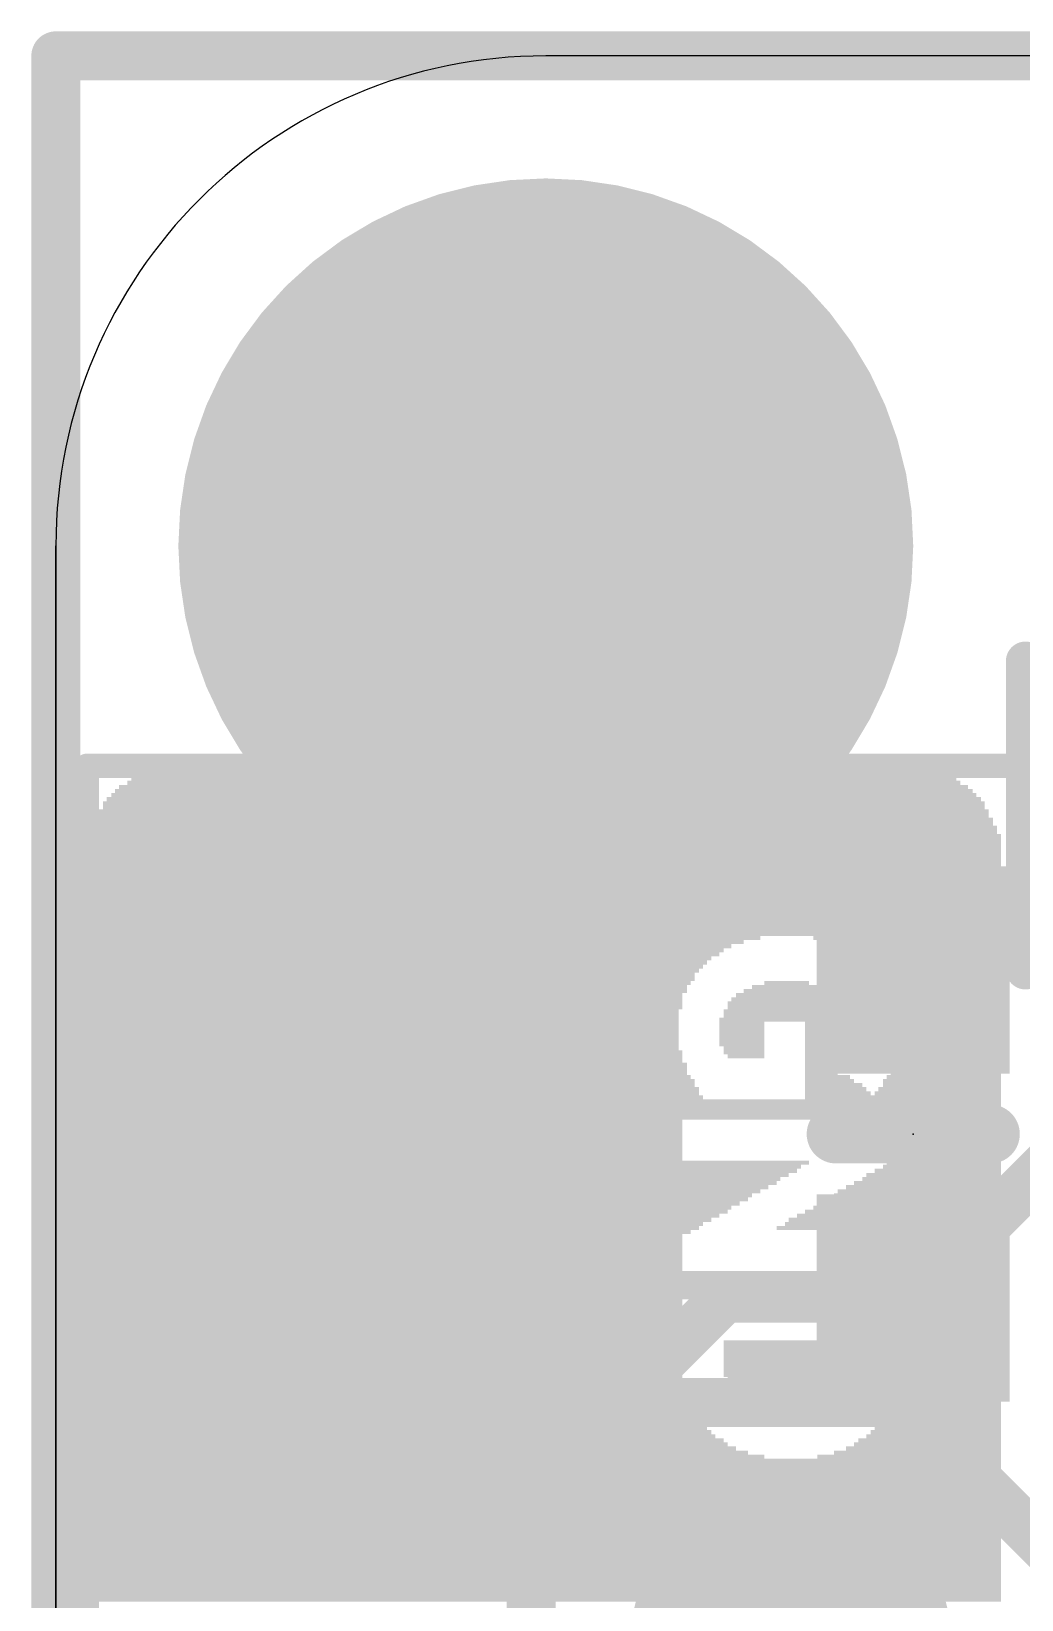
# Model space of a CAD drawing. Extents: x -0.1 to 50.9, y -0.1 to 23.
# Drawn here: x -0.13 to 5.01, y 14.86 to 22.99 of the extents above; entities that cross this region are included whole.
import ezdxf

# ---------------------------------------------------------------- set-up
doc = ezdxf.new("R2010")
doc.units = 0
for name, color, linetype in [('1', 12, 'CONTINUOUS'), ('16', 5, 'CONTINUOUS'), ('17', 110, 'CONTINUOUS'), ('18', 110, 'CONTINUOUS'), ('20', 53, 'CONTINUOUS'), ('200', 40, 'CONTINUOUS'), ('21', 40, 'CONTINUOUS'), ('22', 6, 'CONTINUOUS'), ('24', 53, 'CONTINUOUS')]:
    doc.layers.add(name, color=color, linetype=linetype)

# ---------------------------------------------------------------- blocks, each defined once
blk = doc.blocks.new('RECT')
blk.add_solid([(-0.5, -0.5), (0.5, -0.5), (-0.5, 0.5), (0.5, 0.5)])
blk = doc.blocks.new('ROUNDP')
at = {"const_width": 0.5}
blk.add_lwpolyline([(0, -0.25, 1), (0, 0.25, 1), (0, -0.25)], format="xyb", dxfattribs=at)
blk = doc.blocks.new('ROUNDV')
at = {"const_width": 0.5}
blk.add_lwpolyline([(0, -0.25, 1), (0, 0.25, 1), (0, -0.25)], format="xyb", dxfattribs=at)

msp = doc.modelspace()

# ---------------------------------------------------------------- linework, layer by layer
at = {"layer": '1', "const_width": 0.254}
for points in [[(0, 22.86), (0, 0)], [(50.8, 22.86), (0, 22.86)], [(1.27, 15.88), (4.3765, 15.88)], [(4.3765, 15.88), (5.1435, 15.113)]]:
    msp.add_lwpolyline(points, dxfattribs=at)
at = {"layer": '1', "const_width": 0.127}
for points in [[(0.0635, 22.86, 1), (-0.0635, 22.86)], [(0, 22.9235, 1), (0, 22.7965)], [(1.27, 15.9435, 1), (1.27, 15.8165)], [(4.4214, 15.9249, 1), (4.3316, 15.8351)], [(4.3765, 15.8165, 1), (4.3765, 15.9435)]]:
    msp.add_lwpolyline(points, format="xyb", dxfattribs=at)
at = {"layer": '16', "const_width": 0.254}
for points in [[(0, 22.86), (0, 0)], [(50.8, 22.86), (0, 22.86)], [(4.445, 16.422), (5.527, 17.504)], [(3.468, 16.422), (2.4638, 15.4178)], [(4.445, 16.422), (3.468, 16.422)], [(2.4638, 15.4178), (2.4638, 6.3627)]]:
    msp.add_lwpolyline(points, dxfattribs=at)
at = {"layer": '16', "const_width": 0.127}
for points in [[(0.0635, 22.86, 1), (-0.0635, 22.86)], [(0, 22.9235, 1), (0, 22.7965)], [(3.468, 16.4855, 1), (3.468, 16.3585)], [(3.5129, 16.3771, 1), (3.4231, 16.4669)], [(4.4001, 16.4669, 1), (4.4899, 16.3771)], [(4.445, 16.3585, 1), (4.445, 16.4855)], [(2.5273, 15.4178, 1), (2.4003, 15.4178)], [(2.4189, 15.4627, 1), (2.5087, 15.3729)]]:
    msp.add_lwpolyline(points, format="xyb", dxfattribs=at)
at = {"layer": '20'}
for p, q in [((48.26, 22.86), (2.54, 22.86)), ((0, 2.54), (0, 20.32)), ((0, 20.32), (0, 2.54))]:
    msp.add_line(p, q, dxfattribs=at)
msp.add_arc((2.54, 20.32), 2.54, 90, 180, dxfattribs=at)
msp.add_arc((2.54, 20.32), 2.54, 90, 180, dxfattribs=at)
at = {"layer": '21', "const_width": 0.127}
for points in [[(0.16, 3.68), (0.16, 19.18)], [(0.16, 19.18), (16.66, 19.18)]]:
    msp.add_lwpolyline(points, dxfattribs=at)
at = {"layer": '21', "const_width": 0.0635}
for points in [[(0.1918, 19.18, 1), (0.1283, 19.18)], [(0.16, 19.2117, 1), (0.16, 19.1483)]]:
    msp.add_lwpolyline(points, format="xyb", dxfattribs=at)
at = {"layer": '22'}
for points, const_width in [([(5.027, 18.123), (5.027, 19.723)], 0.2032), ([(4.845, 17.272), (4.045, 17.272)], 0.3048)]:
    msp.add_lwpolyline(points, dxfattribs=dict(at, const_width=const_width))
for points, const_width in [([(5.0778, 19.723, 1), (4.9762, 19.723)], 0.1016), ([(4.9762, 18.123, 1), (5.0778, 18.123)], 0.1016), ([(4.045, 17.3482, 1), (4.045, 17.1958)], 0.1524), ([(4.845, 17.1958, 1), (4.845, 17.3482)], 0.1524)]:
    msp.add_lwpolyline(points, format="xyb", dxfattribs=dict(at, const_width=const_width))
at = {"layer": '24'}
msp.add_point((4.445, 17.272), dxfattribs=at)

# ---------------------------------------------------------------- block references
at = {"layer": '16', "xscale": 1.075, "rotation": 90}
for p in [(4.445, 18.122), (4.445, 16.422)]:
    msp.add_blockref('RECT', p, dxfattribs=at)
at = {"layer": '17', "xscale": 3.81, "yscale": 3.81}
msp.add_blockref('ROUNDP', (2.54, 20.32), dxfattribs=at)
msp.add_blockref('ROUNDP', (2.54, 20.32), dxfattribs=at)
at = {"layer": '17', "xscale": 1.6764, "yscale": 1.6764, "rotation": 90}
for p in [(1.27, 15.88), (1.27, 15.88), (3.81, 14.61), (3.81, 14.61)]:
    msp.add_blockref('ROUNDP', p, dxfattribs=at)
at = {"layer": '18', "xscale": 0.9064, "yscale": 0.9064}
msp.add_blockref('ROUNDV', (2.7305, 17.4625), dxfattribs=at)
msp.add_blockref('ROUNDV', (2.7305, 17.4625), dxfattribs=at)
at = {"layer": '200'}
for p, xscale, yscale in [((2.5298, 19.177), 3.8506, 0.0213), ((2.5298, 19.0923), 4.318, 0.0211), ((2.5298, 19.1135), 4.2774, 0.0213), ((2.5298, 19.1347), 4.191, 0.0211), ((2.5298, 19.1558), 4.064, 0.0211), ((2.5298, 19.0288), 4.4856, 0.0211), ((2.5298, 19.05), 4.445, 0.0213), ((2.5286, 19.0712), 4.4018, 0.0211), ((2.5298, 18.9442), 4.6126, 0.0211), ((2.5298, 18.9865), 4.572, 0.0213), ((2.5298, 18.9653), 4.572, 0.0211), ((2.5298, 19.0077), 4.5314, 0.0211), ((2.5298, 18.8595), 4.699, 0.0213), ((2.5298, 18.9018), 4.6584, 0.0211), ((2.5298, 18.8807), 4.6584, 0.0211), ((2.5298, 18.923), 4.6126, 0.0213), ((2.5298, 18.8172), 4.7396, 0.0211), ((2.5298, 18.796), 4.7396, 0.0213), ((2.5298, 18.7748), 4.7396, 0.0211), ((2.5298, 18.8383), 4.699, 0.0211), ((2.5298, 18.7537), 4.7396, 0.0211), ((2.5298, 18.7325), 4.7396, 0.0213), ((2.5298, 18.7113), 4.7396, 0.0211), ((2.5298, 18.6902), 4.7396, 0.0211), ((2.5298, 18.669), 4.7396, 0.0213), ((2.5298, 18.6478), 4.7396, 0.0211), ((2.5298, 18.6267), 4.7396, 0.0211), ((2.5298, 18.6055), 4.7396, 0.0213), ((2.5298, 18.5843), 4.7396, 0.0211), ((2.5298, 18.5632), 4.7396, 0.0211), ((2.5298, 18.542), 4.7396, 0.0213), ((2.5298, 18.5208), 4.7396, 0.0211), ((2.5298, 18.4997), 4.7396, 0.0211), ((2.5298, 18.4785), 4.7396, 0.0213), ((2.5298, 18.4573), 4.7396, 0.0211), ((2.5298, 18.4362), 4.7396, 0.0211), ((2.5298, 18.415), 4.7396, 0.0213), ((2.5298, 18.3938), 4.7396, 0.0211), ((2.5298, 18.3727), 4.7396, 0.0211), ((2.5298, 18.3515), 4.7396, 0.0213), ((2.5298, 18.3303), 4.7396, 0.0211), ((2.5298, 18.3092), 4.7396, 0.0211), ((1.9063, 18.288), 3.4925, 0.0213), ((4.4133, 18.288), 0.9728, 0.0213), ((1.8313, 18.2457), 3.3426, 0.0211), ((1.811, 18.2245), 3.302, 0.0213), ((1.8631, 18.2668), 3.4061, 0.0211), ((1.7996, 18.2033), 3.2791, 0.0211), ((4.4552, 18.2668), 0.889, 0.0211), ((4.4869, 18.2457), 0.8255, 0.0211), ((4.5085, 18.2245), 0.7823, 0.0213), ((4.5187, 18.2033), 0.762, 0.0211), ((1.7678, 18.161), 3.2156, 0.0213), ((1.7475, 18.1187), 3.175, 0.0211), ((1.7793, 18.1822), 3.2385, 0.0211), ((1.7577, 18.1398), 3.1953, 0.0211), ((4.5403, 18.1822), 0.7188, 0.0211), ((4.5504, 18.161), 0.6985, 0.0213), ((4.5618, 18.1398), 0.6756, 0.0211), ((4.572, 18.1187), 0.6553, 0.0211), ((1.7259, 18.0552), 3.1318, 0.0211), ((1.7361, 18.0975), 3.1521, 0.0213), ((1.7361, 18.0763), 3.1521, 0.0211), ((1.7158, 18.034), 3.1115, 0.0213), ((3.7998, 18.034), 0.381, 0.0213), ((3.7884, 18.0552), 0.2311, 0.0211), ((4.5822, 18.0975), 0.635, 0.0213), ((4.5936, 18.0763), 0.6121, 0.0211), ((4.6037, 18.0552), 0.5918, 0.0211), ((4.6037, 18.034), 0.5918, 0.0213), ((1.7043, 17.9917), 3.0886, 0.0211), ((1.7043, 17.9705), 3.0886, 0.0213), ((1.7158, 18.0128), 3.1115, 0.0211), ((3.7998, 17.9705), 0.5944, 0.0213), ((3.7897, 17.9917), 0.5283, 0.0211), ((3.7998, 18.0128), 0.4674, 0.0211), ((4.6139, 18.0128), 0.5715, 0.0211), ((4.6139, 17.9917), 0.5715, 0.0211), ((4.6253, 17.9705), 0.5486, 0.0213), ((1.7043, 17.9493), 3.0886, 0.0211), ((1.7043, 17.9282), 3.0886, 0.0211), ((1.6942, 17.907), 3.0683, 0.0213), ((1.6942, 17.8858), 3.0683, 0.0211), ((3.7998, 17.907), 0.6756, 0.0213), ((3.7998, 17.8858), 0.6756, 0.0211), ((3.7998, 17.9493), 0.635, 0.0211), ((3.7998, 17.9282), 0.635, 0.0211), ((4.6253, 17.9493), 0.5486, 0.0211), ((4.6253, 17.9282), 0.5486, 0.0211), ((4.6355, 17.907), 0.5283, 0.0213), ((4.6355, 17.8858), 0.5283, 0.0211), ((1.6942, 17.8647), 3.0683, 0.0211), ((1.6942, 17.8435), 3.0683, 0.0213), ((1.6942, 17.8223), 3.0683, 0.0211), ((1.6942, 17.8012), 3.0683, 0.0211), ((3.7998, 17.8647), 0.7214, 0.0211), ((3.556, 17.8435), 0.2337, 0.0213), ((3.556, 17.8223), 0.2337, 0.0211), ((3.556, 17.8012), 0.2337, 0.0211), ((4.0221, 17.8435), 0.2769, 0.0213), ((4.0221, 17.8223), 0.2769, 0.0211), ((4.0221, 17.8012), 0.2769, 0.0211), ((4.6355, 17.8647), 0.5283, 0.0211), ((4.6355, 17.8435), 0.5283, 0.0213), ((4.6355, 17.8223), 0.5283, 0.0211), ((4.6355, 17.8012), 0.5283, 0.0211), ((1.6942, 17.78), 3.0683, 0.0213), ((1.6942, 17.7588), 3.0683, 0.0211), ((1.6942, 17.7377), 3.0683, 0.0211), ((1.6942, 17.7165), 3.0683, 0.0213), ((3.556, 17.78), 0.2337, 0.0213), ((3.556, 17.7588), 0.2337, 0.0211), ((3.556, 17.7377), 0.2337, 0.0211), ((3.5674, 17.7165), 0.2108, 0.0213), ((4.0221, 17.78), 0.2769, 0.0213), ((4.0221, 17.7588), 0.2769, 0.0211), ((4.0221, 17.7377), 0.2769, 0.0211), ((4.0107, 17.7165), 0.254, 0.0213), ((4.6355, 17.78), 0.5283, 0.0213), ((4.6355, 17.7588), 0.5283, 0.0211), ((4.6355, 17.7377), 0.5283, 0.0211), ((4.6355, 17.7165), 0.5283, 0.0213), ((1.7043, 17.6953), 3.0886, 0.0211), ((1.7043, 17.6742), 3.0886, 0.0211), ((1.7043, 17.653), 3.0886, 0.0213), ((1.7158, 17.6318), 3.1115, 0.0211), ((3.5674, 17.6953), 0.2108, 0.0211), ((3.5776, 17.6742), 0.1905, 0.0211), ((4.0005, 17.6742), 0.2337, 0.0211), ((4.0005, 17.653), 0.2337, 0.0213), ((3.9903, 17.6318), 0.2134, 0.0211), ((4.0107, 17.6953), 0.254, 0.0211), ((4.6253, 17.6953), 0.5486, 0.0211), ((4.6253, 17.6742), 0.5486, 0.0211), ((4.6253, 17.653), 0.5486, 0.0213), ((4.6253, 17.6318), 0.5486, 0.0211), ((1.7259, 17.5683), 3.1318, 0.0211), ((1.7158, 17.6107), 3.1115, 0.0211), ((1.7158, 17.5895), 3.1115, 0.0213), ((1.7361, 17.5472), 3.1521, 0.0211), ((3.9789, 17.6107), 0.1905, 0.0211), ((4.0005, 17.5683), 0.2337, 0.0211), ((3.9688, 17.5895), 0.1702, 0.0213), ((4.0107, 17.5472), 0.254, 0.0211), ((4.5936, 17.5472), 0.6121, 0.0211), ((4.6037, 17.5683), 0.5918, 0.0211), ((4.6139, 17.6107), 0.5715, 0.0211), ((4.6139, 17.5895), 0.5715, 0.0213), ((1.7475, 17.5048), 3.175, 0.0211), ((1.7475, 17.4837), 3.175, 0.0211), ((1.7361, 17.526), 3.1521, 0.0213), ((4.0424, 17.5048), 0.3175, 0.0211), ((4.0538, 17.4837), 0.3404, 0.0211), ((4.0323, 17.526), 0.2972, 0.0213), ((4.572, 17.4837), 0.6553, 0.0211), ((4.5822, 17.5048), 0.635, 0.0211), ((4.5936, 17.526), 0.6121, 0.0213), ((2.5298, 17.4413), 4.7396, 0.0211), ((2.5298, 17.4202), 4.7396, 0.0211), ((2.5298, 17.399), 4.7396, 0.0213), ((1.7577, 17.4625), 3.1953, 0.0213), ((4.3917, 17.4625), 1.016, 0.0213), ((2.5298, 17.3778), 4.7396, 0.0211), ((2.5298, 17.3567), 4.7396, 0.0211), ((1.7043, 17.3355), 3.0886, 0.0213), ((1.7043, 17.3143), 3.0886, 0.0211), ((4.6355, 17.3355), 0.5283, 0.0213), ((4.6355, 17.3143), 0.5283, 0.0211), ((1.7043, 17.2932), 3.0886, 0.0211), ((1.7043, 17.272), 3.0886, 0.0213), ((1.7043, 17.2508), 3.0886, 0.0211), ((1.7043, 17.2297), 3.0886, 0.0211), ((4.6355, 17.2932), 0.5283, 0.0211), ((4.6355, 17.272), 0.5283, 0.0213), ((4.6355, 17.2508), 0.5283, 0.0211), ((4.6355, 17.2297), 0.5283, 0.0211), ((1.7043, 17.2085), 3.0886, 0.0213), ((1.7043, 17.1873), 3.0886, 0.0211), ((1.7043, 17.1662), 3.0886, 0.0211), ((1.7043, 17.145), 3.0886, 0.0213), ((4.6253, 17.145), 0.5486, 0.0213), ((4.6355, 17.2085), 0.5283, 0.0213), ((4.6355, 17.1873), 0.5283, 0.0211), ((4.6355, 17.1662), 0.5283, 0.0211), ((2.032, 17.1238), 3.744, 0.0211), ((2.0117, 17.1027), 3.7033, 0.0211), ((2.0015, 17.0815), 3.683, 0.0213), ((1.9799, 17.0603), 3.6398, 0.0211), ((4.5504, 17.0603), 0.6985, 0.0211), ((4.572, 17.0815), 0.6553, 0.0213), ((4.5936, 17.1027), 0.6121, 0.0211), ((4.6037, 17.1238), 0.5918, 0.0211), ((1.9583, 17.0392), 3.5966, 0.0211), ((1.9482, 17.018), 3.5763, 0.0213), ((1.9266, 16.9968), 3.5331, 0.0211), ((4.4983, 16.9968), 0.8026, 0.0211), ((4.5187, 17.018), 0.762, 0.0213), ((4.5403, 17.0392), 0.7188, 0.0211), ((1.8745, 16.9333), 3.429, 0.0211), ((1.8529, 16.9122), 3.3858, 0.0211), ((1.9063, 16.9757), 3.4925, 0.0211), ((1.8847, 16.9545), 3.4493, 0.0213), ((4.4234, 16.9122), 0.9525, 0.0211), ((4.445, 16.9333), 0.9093, 0.0211), ((4.4666, 16.9545), 0.8661, 0.0213), ((4.4768, 16.9757), 0.8458, 0.0211), ((1.8313, 16.891), 3.3426, 0.0213), ((1.8212, 16.8698), 3.3223, 0.0211), ((1.7996, 16.8487), 3.2791, 0.0211), ((1.7793, 16.8275), 3.2385, 0.0213), ((4.3498, 16.8275), 1.0998, 0.0213), ((4.3713, 16.8487), 1.0566, 0.0211), ((4.3917, 16.8698), 1.016, 0.0211), ((4.4133, 16.891), 0.9728, 0.0213), ((1.7475, 16.7852), 3.175, 0.0211), ((1.7259, 16.764), 3.1318, 0.0213), ((1.7043, 16.7428), 3.0886, 0.0211), ((1.7577, 16.8063), 3.1953, 0.0211), ((4.318, 16.7852), 1.1633, 0.0211), ((4.3396, 16.8063), 1.1201, 0.0211), ((4.6355, 16.764), 0.5283, 0.0213), ((4.6355, 16.7428), 0.5283, 0.0211), ((1.7043, 16.7217), 3.0886, 0.0211), ((1.7043, 16.7005), 3.0886, 0.0213), ((1.7043, 16.6793), 3.0886, 0.0211), ((1.7043, 16.6582), 3.0886, 0.0211), ((4.6355, 16.7217), 0.5283, 0.0211), ((4.6355, 16.7005), 0.5283, 0.0213), ((4.6355, 16.6793), 0.5283, 0.0211), ((4.6355, 16.6582), 0.5283, 0.0211), ((1.7043, 16.637), 3.0886, 0.0213), ((1.7043, 16.6158), 3.0886, 0.0211), ((1.7043, 16.5947), 3.0886, 0.0211), ((1.7043, 16.5735), 3.0886, 0.0213), ((4.6355, 16.637), 0.5283, 0.0213), ((4.6355, 16.6158), 0.5283, 0.0211), ((4.6355, 16.5947), 0.5283, 0.0211), ((4.6355, 16.5735), 0.5283, 0.0213), ((2.5298, 16.5523), 4.7396, 0.0211), ((2.5298, 16.5312), 4.7396, 0.0211), ((2.5298, 16.51), 4.7396, 0.0213), ((2.5298, 16.4888), 4.7396, 0.0211), ((2.5298, 16.4677), 4.7396, 0.0211), ((2.5298, 16.4465), 4.7396, 0.0213), ((2.5298, 16.4253), 4.7396, 0.0211), ((1.7043, 16.4042), 3.0886, 0.0211), ((1.7043, 16.383), 3.0886, 0.0213), ((1.7043, 16.3618), 3.0886, 0.0211), ((1.7043, 16.3407), 3.0886, 0.0211), ((4.6355, 16.4042), 0.5283, 0.0211), ((4.6355, 16.383), 0.5283, 0.0213), ((4.6355, 16.3618), 0.5283, 0.0211), ((4.6355, 16.3407), 0.5283, 0.0211), ((1.7043, 16.3195), 3.0886, 0.0213), ((1.7043, 16.2983), 3.0886, 0.0211), ((1.7043, 16.2772), 3.0886, 0.0211), ((1.7043, 16.256), 3.0886, 0.0213), ((4.6355, 16.3195), 0.5283, 0.0213), ((4.6355, 16.2983), 0.5283, 0.0211), ((4.6355, 16.2772), 0.5283, 0.0211), ((4.6355, 16.256), 0.5283, 0.0213), ((1.7043, 16.2348), 3.0886, 0.0211), ((1.7043, 16.2137), 3.0886, 0.0211), ((1.7043, 16.1925), 3.0886, 0.0213), ((1.7043, 16.1713), 3.0886, 0.0211), ((3.8113, 16.1925), 0.6985, 0.0213), ((3.8113, 16.1713), 0.6985, 0.0211), ((4.6355, 16.2348), 0.5283, 0.0211), ((4.6355, 16.2137), 0.5283, 0.0211), ((4.6355, 16.1925), 0.5283, 0.0213), ((4.6355, 16.1713), 0.5283, 0.0211), ((1.7043, 16.1502), 3.0886, 0.0211), ((1.7043, 16.129), 3.0886, 0.0213), ((1.7043, 16.1078), 3.0886, 0.0211), ((1.7043, 16.0867), 3.0886, 0.0211), ((3.8113, 16.1502), 0.6985, 0.0211), ((3.8113, 16.129), 0.6985, 0.0213), ((3.8113, 16.1078), 0.6985, 0.0211), ((3.8113, 16.0867), 0.6985, 0.0211), ((4.6355, 16.1502), 0.5283, 0.0211), ((4.6355, 16.129), 0.5283, 0.0213), ((4.6355, 16.1078), 0.5283, 0.0211), ((4.6355, 16.0867), 0.5283, 0.0211), ((1.7043, 16.0655), 3.0886, 0.0213), ((1.7043, 16.0443), 3.0886, 0.0211), ((1.7043, 16.0232), 3.0886, 0.0211), ((1.7043, 16.002), 3.0886, 0.0213), ((3.8113, 16.0655), 0.6985, 0.0213), ((3.8113, 16.0443), 0.6985, 0.0211), ((3.8113, 16.0232), 0.6985, 0.0211), ((3.81, 16.002), 0.6553, 0.0213), ((4.6355, 16.0655), 0.5283, 0.0213), ((4.6355, 16.0443), 0.5283, 0.0211), ((4.6355, 16.0232), 0.5283, 0.0211), ((4.6355, 16.002), 0.5283, 0.0213), ((1.7043, 15.9808), 3.0886, 0.0211), ((1.7158, 15.9597), 3.1115, 0.0211), ((1.7158, 15.9385), 3.1115, 0.0213), ((3.81, 15.9808), 0.6553, 0.0211), ((3.81, 15.9597), 0.6147, 0.0211), ((3.81, 15.9385), 0.6147, 0.0213), ((4.6253, 15.9597), 0.5486, 0.0211), ((4.6253, 15.9385), 0.5486, 0.0213), ((4.6355, 15.9808), 0.5283, 0.0211), ((1.7259, 15.8962), 3.1318, 0.0211), ((1.7259, 15.875), 3.1318, 0.0213), ((1.7259, 15.8538), 3.1318, 0.0211), ((1.7158, 15.9173), 3.1115, 0.0211), ((3.8113, 15.9173), 0.5715, 0.0211), ((3.81, 15.8962), 0.5283, 0.0211), ((3.8113, 15.875), 0.4445, 0.0213), ((3.7998, 15.8538), 0.381, 0.0211), ((4.6139, 15.8962), 0.5715, 0.0211), ((4.6139, 15.875), 0.5715, 0.0213), ((4.6139, 15.8538), 0.5715, 0.0211), ((4.6253, 15.9173), 0.5486, 0.0211), ((1.7475, 15.8115), 3.175, 0.0213), ((1.7475, 15.7903), 3.175, 0.0211), ((1.7361, 15.8327), 3.1521, 0.0211), ((1.7577, 15.7692), 3.1953, 0.0211), ((3.81, 15.8327), 0.2337, 0.0211), ((4.5822, 15.7692), 0.635, 0.0211), ((4.5936, 15.8115), 0.6121, 0.0213), ((4.5936, 15.7903), 0.6121, 0.0211), ((4.6037, 15.8327), 0.5918, 0.0211), ((1.7678, 15.748), 3.2156, 0.0213), ((1.7894, 15.7057), 3.2588, 0.0211), ((1.811, 15.6845), 3.302, 0.0213), ((1.7793, 15.7268), 3.2385, 0.0211), ((4.5301, 15.6845), 0.7391, 0.0213), ((4.5504, 15.7057), 0.6985, 0.0211), ((4.5618, 15.7268), 0.6756, 0.0211), ((4.572, 15.748), 0.6553, 0.0213), ((1.8745, 15.621), 3.429, 0.0213), ((1.9164, 15.5998), 3.5128, 0.0211), ((1.8212, 15.6633), 3.3223, 0.0211), ((1.8428, 15.6422), 3.3655, 0.0211), ((4.4234, 15.5998), 0.9525, 0.0211), ((4.4666, 15.621), 0.8661, 0.0213), ((4.4983, 15.6422), 0.8026, 0.0211), ((4.5187, 15.6633), 0.762, 0.0211), ((2.5298, 15.5787), 4.7396, 0.0211), ((2.5298, 15.5575), 4.7396, 0.0213), ((2.5298, 15.5363), 4.7396, 0.0211), ((2.5298, 15.5152), 4.7396, 0.0211), ((2.5298, 15.494), 4.7396, 0.0213), ((2.5298, 15.4728), 4.7396, 0.0211), ((2.5298, 15.4517), 4.7396, 0.0211), ((2.5298, 15.4305), 4.7396, 0.0213), ((2.5298, 15.4093), 4.7396, 0.0211), ((2.5298, 15.3882), 4.7396, 0.0211), ((2.5298, 15.367), 4.7396, 0.0213), ((2.5298, 15.3458), 4.7396, 0.0211), ((2.5298, 15.3247), 4.7396, 0.0211), ((2.5298, 15.3035), 4.7396, 0.0213), ((2.5298, 15.2823), 4.7396, 0.0211), ((2.5298, 15.2612), 4.7396, 0.0211), ((2.5298, 15.24), 4.7396, 0.0213), ((2.5298, 15.2188), 4.7396, 0.0211), ((2.5298, 15.1977), 4.7396, 0.0211), ((2.5298, 15.1765), 4.7396, 0.0213), ((2.5298, 15.1553), 4.7396, 0.0211), ((2.5298, 15.1342), 4.7396, 0.0211), ((2.5298, 15.113), 4.7396, 0.0213), ((2.5298, 15.0918), 4.7396, 0.0211), ((2.5298, 15.0707), 4.7396, 0.0211), ((2.5298, 15.0495), 4.7396, 0.0213), ((2.5298, 15.0283), 4.7396, 0.0211), ((2.5298, 15.0072), 4.7396, 0.0211), ((2.5298, 14.986), 4.7396, 0.0213), ((2.5298, 14.9648), 4.7396, 0.0211), ((2.5298, 14.9437), 4.7396, 0.0211), ((2.5298, 14.9225), 4.7396, 0.0213), ((2.5298, 14.9013), 4.7396, 0.0211), ((2.5298, 14.8802), 4.7396, 0.0211), ((2.5298, 14.859), 4.7396, 0.0213)]:
    msp.add_blockref('RECT', p, dxfattribs=dict(at, xscale=xscale, yscale=yscale))

doc.saveas('drawing.dxf')
